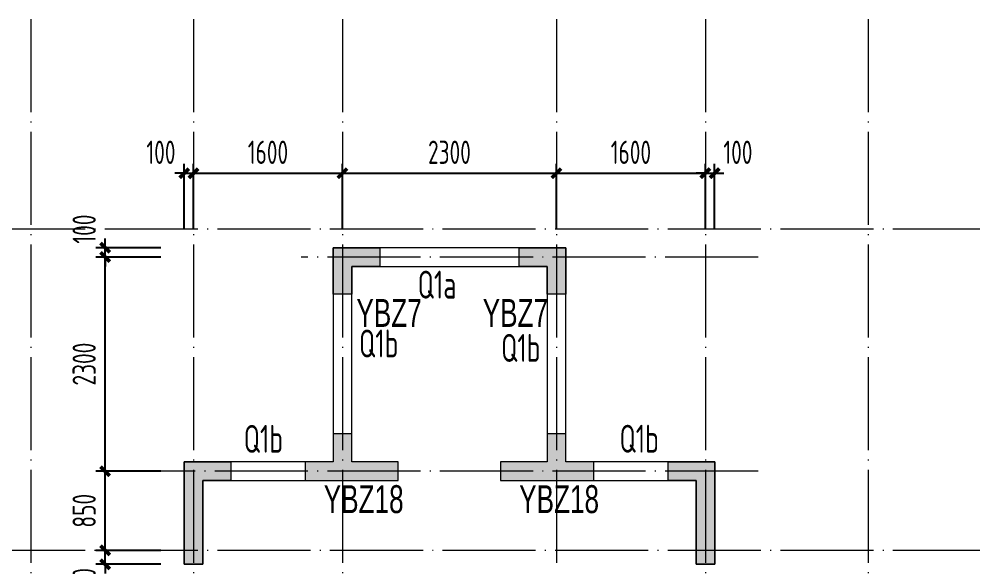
# Model space of a CAD drawing. Extents: x -129922 to 1190196, y -520662 to 139923.
# Drawn here: x 309471 to 319721, y -272596 to -266713 of the extents above; entities that cross this region are included whole.
import ezdxf
from ezdxf.enums import TextEntityAlignment as Align

# ---------------------------------------------------------------- set-up
doc = ezdxf.new("R2010")
doc.units = 0
doc.header["$LTSCALE"] = 1000
doc.header["$MEASUREMENT"] = 0
doc.linetypes.add('DOTE', pattern=[2.42, 2, -0.2, 0.02, -0.2])
for name, color, linetype, lineweight in [('A-轴线-塔楼', 1, 'DOTE', 9), ('S-基础-HATCH', 251, 'Continuous', 20), ('S-墙柱-COLU', 50, 'Continuous', 20), ('S-墙柱-DIM', 3, 'Continuous', 20), ('S-墙柱-WALL', 6, 'Continuous', 20), ('S-墙柱-编号', 4, 'Continuous', 20), ('S-通用-TEXT', 7, 'Continuous', 20)]:
    doc.layers.add(name, color=color, linetype=linetype, lineweight=lineweight)
doc.styles.add('BW_Dim', font='Bweng.shx', dxfattribs={"width": 0.7, "bigfont": 'hztxt.shx'})
doc.styles.add('TSSD_Dimension', font='tssdeng.shx', dxfattribs={"width": 0.7, "bigfont": 'HZTXT.SHX'})
doc.styles.add('TSSD_Rein', font='tssdeng.shx', dxfattribs={"width": 0.7, "bigfont": 'hztxt.shx'})
doc.dimstyles.new('TSSD_100_100', dxfattribs={"dimtxt": 250, "dimasz": 100, "dimexe": 100, "dimexo": 200, "dimgap": 100, "dimtad": 1, "dimdec": 0, "dimzin": 0, "dimdsep": 46, "dimtxsty": 'TSSD_Dimension', "dimblk": 'ARCHTICK', "dimcen": 0, "dimdle": 100, "dimclrt": 7, "dimadec": 0, "dimazin": 0, "dimtfac": 1, "dimtdec": 0, "dimtix": 1, "dimtmove": 2, "dimatfit": 0, "dimfxl": 0, "dimtolj": 1, "dimtzin": 0, "dimarcsym": 0})

# ---------------------------------------------------------------- blocks, each defined once
blk = doc.blocks.new('ZHOUWANG3')
at = {"layer": 'A-轴线-塔楼', "linetype": 'DOTE', "ltscale": 0.5}
for p, q in [((107752, 248942), (107752, 239686)), ((109502, 248942), (109502, 241486)), ((111102, 248942), (111102, 242986)), ((113402, 248942), (113402, 243076)), ((115002, 248942), (115002, 241486)), ((116752, 248942), (116752, 239686)), ((139798, 246686), (85362, 246686)), ((115570, 246386), (110660, 246386)), ((115570, 244086), (109062, 244086)), ((139798, 243236), (85362, 243236))]:
    blk.add_line(p, q, dxfattribs=at)
blk = doc.blocks.new('_ArchTick')
at = {"color": 0, "linetype": 'ByBlock', "const_width": 0.4}
blk.add_lwpolyline([(-0.5, -0.5), (0.5, 0.5)], dxfattribs=at)
blk = doc.blocks.new('*D1306')
at = {"layer": 'Defpoints', "color": 0, "transparency": 16777216}
for p in [(316946, -268368), (316846, -269168), (316946, -269168)]:
    blk.add_point(p, dxfattribs=at)
at = {"layer": 'S-墙柱-DIM', "color": 0, "lineweight": -2, "transparency": 16777216}
for p, q in [((316846, -268968), (316846, -268268)), ((316946, -268968), (316946, -268268)), ((316846, -268368), (316746, -268368)), ((316846, -268368), (316946, -268368)), ((316946, -268368), (317046, -268368))]:
    blk.add_line(p, q, dxfattribs=at)
at = {"layer": 'S-墙柱-DIM', "color": 0, "lineweight": -2, "transparency": 16777216, "xscale": 100, "yscale": 100, "zscale": 100}
blk.add_blockref('_ArchTick', (316846, -268368), dxfattribs=at)
at = {"layer": 'S-墙柱-DIM', "color": 0, "lineweight": -2, "transparency": 16777216, "xscale": 100, "yscale": 100, "zscale": 100, "rotation": 180}
blk.add_blockref('_ArchTick', (316946, -268368), dxfattribs=at)
at = {"layer": 'S-墙柱-DIM', "color": 7, "transparency": 16777216, "insert": (317196, -268143), "char_height": 250, "attachment_point": 5, "style": 'TSSD_Dimension'}
blk.add_mtext('\\A1;100', dxfattribs=at)
blk = doc.blocks.new('*D1307')
at = {"layer": 'Defpoints', "color": 0, "transparency": 16777216}
for p in [(316846, -268368), (315246, -269168), (316846, -269168)]:
    blk.add_point(p, dxfattribs=at)
at = {"layer": 'S-墙柱-DIM', "color": 0, "lineweight": -2, "transparency": 16777216}
for p, q in [((315246, -268968), (315246, -268268)), ((316846, -268968), (316846, -268268)), ((315146, -268368), (316946, -268368))]:
    blk.add_line(p, q, dxfattribs=at)
at = {"layer": 'S-墙柱-DIM', "color": 0, "lineweight": -2, "transparency": 16777216, "xscale": 100, "yscale": 100, "zscale": 100, "rotation": 180}
blk.add_blockref('_ArchTick', (315246, -268368), dxfattribs=at)
at = {"layer": 'S-墙柱-DIM', "color": 0, "lineweight": -2, "transparency": 16777216, "xscale": 100, "yscale": 100, "zscale": 100}
blk.add_blockref('_ArchTick', (316846, -268368), dxfattribs=at)
at = {"layer": 'S-墙柱-DIM', "color": 7, "transparency": 16777216, "insert": (316046, -268143), "char_height": 250, "attachment_point": 5, "style": 'TSSD_Dimension'}
blk.add_mtext('\\A1;1600', dxfattribs=at)
blk = doc.blocks.new('*D1308')
at = {"layer": 'Defpoints', "color": 0, "transparency": 16777216}
for p in [(315246, -268368), (312946, -269168), (315246, -269168)]:
    blk.add_point(p, dxfattribs=at)
at = {"layer": 'S-墙柱-DIM', "color": 0, "lineweight": -2, "transparency": 16777216}
for p, q in [((312946, -268968), (312946, -268268)), ((315246, -268968), (315246, -268268)), ((312846, -268368), (315346, -268368))]:
    blk.add_line(p, q, dxfattribs=at)
at = {"layer": 'S-墙柱-DIM', "color": 0, "lineweight": -2, "transparency": 16777216, "xscale": 100, "yscale": 100, "zscale": 100, "rotation": 180}
blk.add_blockref('_ArchTick', (312946, -268368), dxfattribs=at)
at = {"layer": 'S-墙柱-DIM', "color": 0, "lineweight": -2, "transparency": 16777216, "xscale": 100, "yscale": 100, "zscale": 100}
blk.add_blockref('_ArchTick', (315246, -268368), dxfattribs=at)
at = {"layer": 'S-墙柱-DIM', "color": 7, "transparency": 16777216, "insert": (314096, -268143), "char_height": 250, "attachment_point": 5, "style": 'TSSD_Dimension'}
blk.add_mtext('\\A1;2300', dxfattribs=at)
blk = doc.blocks.new('*D1309')
at = {"layer": 'Defpoints', "color": 0, "transparency": 16777216}
for p in [(312946, -268368), (311346, -269168), (312946, -269168)]:
    blk.add_point(p, dxfattribs=at)
at = {"layer": 'S-墙柱-DIM', "color": 0, "lineweight": -2, "transparency": 16777216}
for p, q in [((311346, -268968), (311346, -268268)), ((312946, -268968), (312946, -268268)), ((311246, -268368), (313046, -268368))]:
    blk.add_line(p, q, dxfattribs=at)
at = {"layer": 'S-墙柱-DIM', "color": 0, "lineweight": -2, "transparency": 16777216, "xscale": 100, "yscale": 100, "zscale": 100, "rotation": 180}
blk.add_blockref('_ArchTick', (311346, -268368), dxfattribs=at)
at = {"layer": 'S-墙柱-DIM', "color": 0, "lineweight": -2, "transparency": 16777216, "xscale": 100, "yscale": 100, "zscale": 100}
blk.add_blockref('_ArchTick', (312946, -268368), dxfattribs=at)
at = {"layer": 'S-墙柱-DIM', "color": 7, "transparency": 16777216, "insert": (312146, -268143), "char_height": 250, "attachment_point": 5, "style": 'TSSD_Dimension'}
blk.add_mtext('\\A1;1600', dxfattribs=at)
blk = doc.blocks.new('*D1310')
at = {"layer": 'Defpoints', "color": 0, "transparency": 16777216}
for p in [(311346, -268368), (311246, -269168), (311346, -269168)]:
    blk.add_point(p, dxfattribs=at)
at = {"layer": 'S-墙柱-DIM', "color": 0, "lineweight": -2, "transparency": 16777216}
for p, q in [((311246, -268968), (311246, -268268)), ((311346, -268968), (311346, -268268)), ((311246, -268368), (311146, -268368)), ((311246, -268368), (311346, -268368)), ((311346, -268368), (311446, -268368))]:
    blk.add_line(p, q, dxfattribs=at)
at = {"layer": 'S-墙柱-DIM', "color": 0, "lineweight": -2, "transparency": 16777216, "xscale": 100, "yscale": 100, "zscale": 100}
blk.add_blockref('_ArchTick', (311246, -268368), dxfattribs=at)
at = {"layer": 'S-墙柱-DIM', "color": 0, "lineweight": -2, "transparency": 16777216, "xscale": 100, "yscale": 100, "zscale": 100, "rotation": 180}
blk.add_blockref('_ArchTick', (311346, -268368), dxfattribs=at)
at = {"layer": 'S-墙柱-DIM', "color": 7, "transparency": 16777216, "insert": (310996, -268143), "char_height": 250, "attachment_point": 5, "style": 'TSSD_Dimension'}
blk.add_mtext('\\A1;100', dxfattribs=at)
blk = doc.blocks.new('*D1311')
at = {"layer": 'Defpoints', "color": 0, "transparency": 16777216}
for p in [(310396, -269168), (311196, -269168), (311196, -269268)]:
    blk.add_point(p, dxfattribs=at)
at = {"layer": 'S-墙柱-DIM', "color": 0, "lineweight": -2, "transparency": 16777216}
for p, q in [((310396, -269168), (310396, -269068)), ((310996, -269168), (310296, -269168)), ((310396, -269268), (310396, -269168)), ((310996, -269268), (310296, -269268)), ((310396, -269268), (310396, -269368))]:
    blk.add_line(p, q, dxfattribs=at)
at = {"layer": 'S-墙柱-DIM', "color": 0, "lineweight": -2, "transparency": 16777216, "xscale": 100, "yscale": 100, "zscale": 100}
for p, rotation in [((310396, -269168), 270), ((310396, -269268), 90)]:
    blk.add_blockref('_ArchTick', p, dxfattribs=dict(at, rotation=rotation))
at = {"layer": 'S-墙柱-DIM', "color": 7, "transparency": 16777216, "insert": (310171, -268968), "char_height": 250, "attachment_point": 5, "rotation": 90, "style": 'TSSD_Dimension'}
blk.add_mtext('\\A1;100', dxfattribs=at)
blk = doc.blocks.new('*D1312')
at = {"layer": 'Defpoints', "color": 0, "transparency": 16777216}
for p in [(310396, -269268), (311196, -269268), (311196, -271568)]:
    blk.add_point(p, dxfattribs=at)
at = {"layer": 'S-墙柱-DIM', "color": 0, "lineweight": -2, "transparency": 16777216}
for p, q in [((310396, -271668), (310396, -269168)), ((310996, -269268), (310296, -269268)), ((310996, -271568), (310296, -271568))]:
    blk.add_line(p, q, dxfattribs=at)
at = {"layer": 'S-墙柱-DIM', "color": 0, "lineweight": -2, "transparency": 16777216, "xscale": 100, "yscale": 100, "zscale": 100}
for p, rotation in [((310396, -269268), 90), ((310396, -271568), 270)]:
    blk.add_blockref('_ArchTick', p, dxfattribs=dict(at, rotation=rotation))
at = {"layer": 'S-墙柱-DIM', "color": 7, "transparency": 16777216, "insert": (310171, -270418), "char_height": 250, "attachment_point": 5, "rotation": 90, "style": 'TSSD_Dimension'}
blk.add_mtext('\\A1;2300', dxfattribs=at)
blk = doc.blocks.new('*D1313')
at = {"layer": 'Defpoints', "color": 0, "transparency": 16777216}
for p in [(310396, -271568), (311196, -271568), (311196, -272418)]:
    blk.add_point(p, dxfattribs=at)
at = {"layer": 'S-墙柱-DIM', "color": 0, "lineweight": -2, "transparency": 16777216}
for p, q in [((310396, -272518), (310396, -271468)), ((310996, -271568), (310296, -271568)), ((310996, -272418), (310296, -272418))]:
    blk.add_line(p, q, dxfattribs=at)
at = {"layer": 'S-墙柱-DIM', "color": 0, "lineweight": -2, "transparency": 16777216, "xscale": 100, "yscale": 100, "zscale": 100}
for p, rotation in [((310396, -271568), 90), ((310396, -272418), 270)]:
    blk.add_blockref('_ArchTick', p, dxfattribs=dict(at, rotation=rotation))
at = {"layer": 'S-墙柱-DIM', "color": 7, "transparency": 16777216, "insert": (310171, -271993), "char_height": 250, "attachment_point": 5, "rotation": 90, "style": 'TSSD_Dimension'}
blk.add_mtext('\\A1;850', dxfattribs=at)
blk = doc.blocks.new('*D1314')
at = {"layer": 'Defpoints', "color": 0, "transparency": 16777216}
for p in [(310396, -272418), (311196, -272418), (311196, -272568)]:
    blk.add_point(p, dxfattribs=at)
at = {"layer": 'S-墙柱-DIM', "color": 0, "lineweight": -2, "transparency": 16777216}
for p, q in [((310396, -272418), (310396, -272318)), ((310996, -272418), (310296, -272418)), ((310396, -272568), (310396, -272418)), ((310996, -272568), (310296, -272568)), ((310396, -272568), (310396, -272668))]:
    blk.add_line(p, q, dxfattribs=at)
at = {"layer": 'S-墙柱-DIM', "color": 0, "lineweight": -2, "transparency": 16777216, "xscale": 100, "yscale": 100, "zscale": 100}
for p, rotation in [((310396, -272418), 270), ((310396, -272568), 90)]:
    blk.add_blockref('_ArchTick', p, dxfattribs=dict(at, rotation=rotation))
at = {"layer": 'S-墙柱-DIM', "color": 7, "transparency": 16777216, "insert": (310171, -272768), "char_height": 250, "attachment_point": 5, "rotation": 90, "style": 'TSSD_Dimension'}
blk.add_mtext('\\A1;150', dxfattribs=at)

msp = doc.modelspace()

# ---------------------------------------------------------------- hatches: boundary and pattern name
at = {"layer": 'S-基础-HATCH'}
for points in [[(313046.4, -269368.2), (313046.4, -269668.2), (312846.4, -269668.2), (312846.4, -269168.2), (313346.4, -269168.2), (313346.4, -269368.2)], [(315146.4, -269368.2), (314846.4, -269368.2), (314846.4, -269168.2), (315346.4, -269168.2), (315346.4, -269668.2), (315146.4, -269668.2)], [(312846.4, -271468.2), (312546.4, -271468.2), (312546.4, -271668.2), (313546.4, -271668.2), (313546.4, -271468.2), (313046.4, -271468.2), (313046.4, -271168.2), (312846.4, -271168.2)], [(315346.4, -271468.2), (315346.4, -271168.2), (315146.4, -271168.2), (315146.4, -271468.2), (314646.4, -271468.2), (314646.4, -271668.2), (315646.4, -271668.2), (315646.4, -271468.2)], [(311446.4, -271668.2), (311446.4, -272568.2), (311246.4, -272568.2), (311246.4, -271468.2), (311746.4, -271468.2), (311746.4, -271668.2)], [(316746.4, -271668.2), (316446.4, -271668.2), (316446.4, -271468.2), (316946.4, -271468.2), (316946.4, -272568.2), (316746.4, -272568.2)]]:
    msp.add_hatch(color=256, dxfattribs=at).paths.add_polyline_path(points)

# ---------------------------------------------------------------- linework, layer by layer
at = {"layer": 'S-墙柱-COLU'}
for points in [[(313046.4, -269368.2), (313046.4, -269668.2), (312846.4, -269668.2), (312846.4, -269168.2), (313346.4, -269168.2), (313346.4, -269368.2)], [(315146.4, -269368.2), (314846.4, -269368.2), (314846.4, -269168.2), (315346.4, -269168.2), (315346.4, -269668.2), (315146.4, -269668.2)], [(312846.4, -271468.2), (312546.4, -271468.2), (312546.4, -271668.2), (313546.4, -271668.2), (313546.4, -271468.2), (313046.4, -271468.2), (313046.4, -271168.2), (312846.4, -271168.2)], [(315346.4, -271468.2), (315346.4, -271168.2), (315146.4, -271168.2), (315146.4, -271468.2), (314646.4, -271468.2), (314646.4, -271668.2), (315646.4, -271668.2), (315646.4, -271468.2)], [(311446.4, -271668.2), (311446.4, -272568.2), (311246.4, -272568.2), (311246.4, -271468.2), (311746.4, -271468.2), (311746.4, -271668.2)], [(316746.4, -271668.2), (316446.4, -271668.2), (316446.4, -271468.2), (316946.4, -271468.2), (316946.4, -272568.2), (316746.4, -272568.2)]]:
    msp.add_lwpolyline(points, close=True, dxfattribs=at)
at = {"layer": 'S-墙柱-WALL'}
msp.add_lwpolyline([(316946.4, -272568.2), (316946.4, -271468.2), (315346.4, -271468.2), (315346.4, -269168.2), (312846.4, -269168.2), (312846.4, -271468.2), (311246.4, -271468.2), (311246.4, -272568.2), (311446.4, -272568.2), (311446.4, -271668.2), (313546.4, -271668.2), (313546.4, -271468.2), (313046.4, -271468.2), (313046.4, -269368.2), (315146.4, -269368.2), (315146.4, -271468.2), (314646.4, -271468.2), (314646.4, -271668.2), (316746.4, -271668.2), (316746.4, -272568.2)], close=True, dxfattribs=at)

# ---------------------------------------------------------------- block references
msp.add_blockref('ZHOUWANG3', (201844.5, -515654.6))

# ---------------------------------------------------------------- texts
at = {"layer": 'S-墙柱-编号', "style": 'TSSD_Rein', "width": 0.7}
for s, p in [('Q1a', (313754.6, -269414.4)), ('Q1b', (313124.4, -270046.6)), ('Q1b', (314651.4, -270094.2)), ('Q1b', (311885.5, -271070.8)), ('Q1b', (315923.5, -271069.2))]:
    msp.add_text(s, height=300, dxfattribs=at).set_placement(p, align=Align.TOP_LEFT)
at = {"layer": 'S-通用-TEXT', "style": 'BW_Dim', "width": 0.7}
for s, p in [('YBZ7', (313096.4, -269718.2)), ('YBZ7', (314453.5, -269718.2)), ('YBZ18', (312745.3, -271718.2)), ('YBZ18', (314845.3, -271718.2))]:
    msp.add_text(s, height=300, dxfattribs=at).set_placement(p, align=Align.TOP_LEFT)

# ---------------------------------------------------------------- dimensions: what is measured, and where the dimension line sits
at = {"layer": 'S-墙柱-DIM'}
for base, p1, p2, picture, middle in [((311346.4, -268368.2), (311246.4, -269168.2), (311346.4, -269168.2), '*D1310', (310996.4, -268143.2)), ((316946.4, -268368.2), (316846.4, -269168.2), (316946.4, -269168.2), '*D1306', (317196.4, -268143.2))]:
    dim = msp.add_linear_dim(base=base, p1=p1, p2=p2, dimstyle='TSSD_100_100', dxfattribs=at)
    dim.commit()
    dim.dimension.update_dxf_attribs({"geometry": picture, "text_midpoint": middle, "dimtype": 128})
for base, p1, p2, picture, middle in [((312946.4, -268368.2), (311346.4, -269168.2), (312946.4, -269168.2), '*D1309', (312146.4, -268143.2)), ((315246.4, -268368.2), (312946.4, -269168.2), (315246.4, -269168.2), '*D1308', (314096.4, -268143.2)), ((316846.4, -268368.2), (315246.4, -269168.2), (316846.4, -269168.2), '*D1307', (316046.4, -268143.2))]:
    dim = msp.add_linear_dim(base=base, p1=p1, p2=p2, dimstyle='TSSD_100_100', dxfattribs=at)
    dim.commit()
    dim.dimension.update_dxf_attribs({"geometry": picture, "text_midpoint": middle})
for base, p1, p2, picture, middle in [((310396.4, -269168.2), (311196.4, -269268.2), (311196.4, -269168.2), '*D1311', (310171.4, -268968.2)), ((310396.4, -272418.2), (311196.4, -272568.2), (311196.4, -272418.2), '*D1314', (310171.4, -272768.2))]:
    dim = msp.add_linear_dim(base=base, p1=p1, p2=p2, angle=90, dimstyle='TSSD_100_100', dxfattribs=at)
    dim.commit()
    dim.dimension.update_dxf_attribs({"geometry": picture, "text_midpoint": middle, "dimtype": 128})
for base, p1, p2, picture, middle in [((310396.4, -269268.2), (311196.4, -271568.2), (311196.4, -269268.2), '*D1312', (310171.4, -270418.2)), ((310396.4, -271568.2), (311196.4, -272418.2), (311196.4, -271568.2), '*D1313', (310171.4, -271993.2))]:
    dim = msp.add_linear_dim(base=base, p1=p1, p2=p2, angle=90, dimstyle='TSSD_100_100', dxfattribs=at)
    dim.commit()
    dim.dimension.update_dxf_attribs({"geometry": picture, "text_midpoint": middle})

doc.saveas('drawing.dxf')
